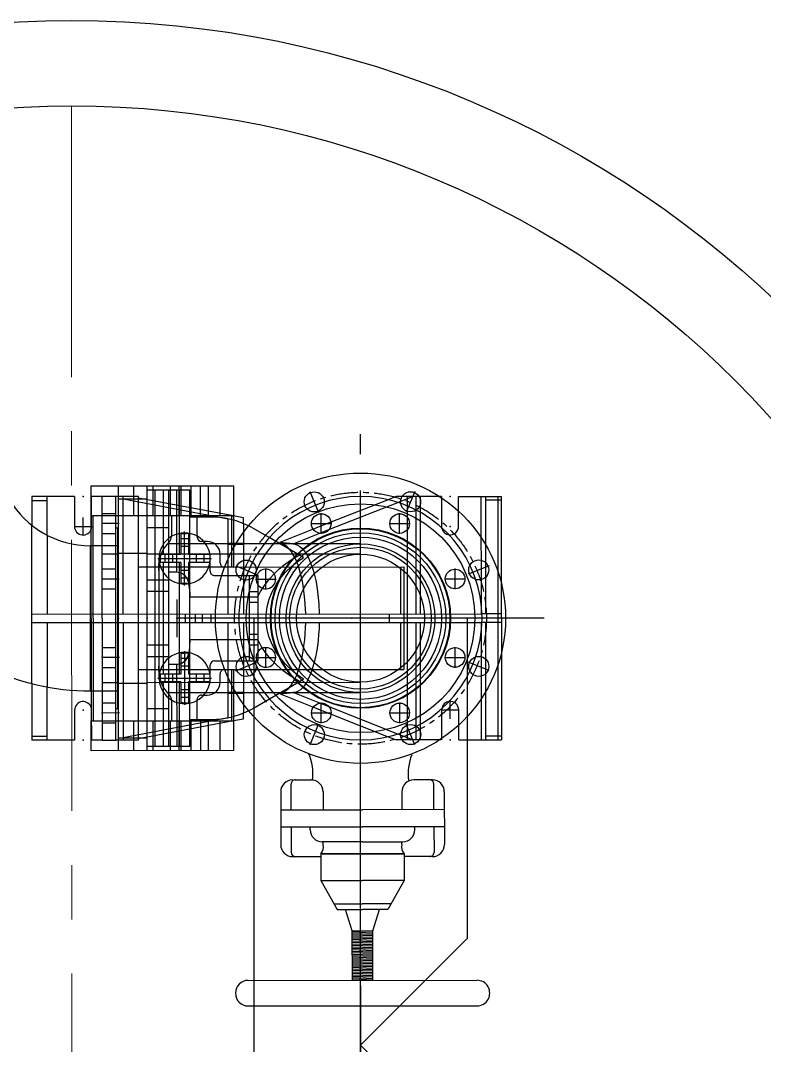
# Model space of a CAD drawing. Header units: millimetres. Extents: x 20530103 to 31271019, y 32092698 to 33532929.
# Drawn here: x 26145777 to 26146649, y 33008786 to 33009986 of the extents above; entities that cross this region are included whole.
import ezdxf

# ---------------------------------------------------------------- set-up
doc = ezdxf.new("R2010")
doc.units = ezdxf.units.MM
doc.linetypes.add('CENTER', pattern=[50.8, 31.75, -6.35, 6.35, -6.35])
doc.linetypes.add('осевая', pattern=[50.8, 31.75, -6.35, 6.35, -6.35])
for name, color, linetype in [('CL', 1, 'CENTER'), ('OUTLINE', 6, 'Continuous'), ('VIS', 7, 'Continuous')]:
    doc.layers.add(name, color=color, linetype=linetype)

msp = doc.modelspace()

# ---------------------------------------------------------------- linework, layer by layer
at = {"color": 1, "linetype": 'осевая', "lineweight": 15, "ltscale": 10}
msp.add_line((26145836.9208, 33009886.4722), (26145837.8174, 33007586.4723), dxfattribs=at)
for p, q in [((26145860.009, 33009441.4811), (26146027.009, 33009441.5462)), ((26145860.0227, 33009406.4811), (26145860.009, 33009441.4811)), ((26145892.1299, 33009131.4936), (26145892.009, 33009441.4936)), ((26145910.0227, 33009406.5006), (26145910.009, 33009441.5006)), ((26145925.6299, 33009131.5067), (26145925.509, 33009441.5067)), ((26145932.5227, 33009406.5094), (26145932.509, 33009441.5094)), ((26145953.0227, 33009406.5174), (26145953.009, 33009441.5174)), ((26145963.0227, 33009406.5213), (26145963.009, 33009441.5213)), ((26145965.5227, 33009406.5223), (26145965.509, 33009441.5223)), ((26145977.0227, 33009406.5267), (26145977.009, 33009441.5267)), ((26145988.2523, 33009406.5311), (26145988.2387, 33009441.5311)), ((26145997.5371, 33009406.5347), (26145997.5234, 33009441.5347)), ((26146011.0227, 33009406.54), (26146011.009, 33009441.54)), ((26146027.0227, 33009406.5462), (26146027.009, 33009441.5462)), ((26145840.5139, 33009428.9735), (26145790.5139, 33009428.954)), ((26145790.5139, 33009428.954), (26145790.527, 33009395.3394)), ((26145808.5315, 33009383.7081), (26145808.5139, 33009428.9611)), ((26145840.5139, 33009428.9735), (26145840.5275, 33009393.9735)), ((26145873.0139, 33009428.9862), (26145860.5139, 33009428.9813)), ((26145860.5275, 33009393.9813), (26145860.5139, 33009428.9813)), ((26145889.0139, 33009428.9924), (26145873.0139, 33009428.9862)), ((26145873.125, 33009143.9862), (26145873.0139, 33009428.9862)), ((26145915.5139, 33009429.0028), (26145889.0139, 33009428.9924)), ((26145889.125, 33009143.9925), (26145889.0139, 33009428.9924)), ((26145897.5675, 33009291.4958), (26145897.5139, 33009428.9958)), ((26145915.625, 33009144.0028), (26145915.5139, 33009429.0028)), ((26146026.8198, 33009406.4109), (26145915.5145, 33009427.3499)), ((26145975.511, 33009436.5262), (26145925.511, 33009436.5067)), ((26145935.1637, 33009136.5104), (26145935.0468, 33009436.5104)), ((26145944.7355, 33009361.0142), (26145944.706, 33009436.5142)), ((26145950.511, 33009436.5164), (26145950.6279, 33009136.5164)), ((26145960.5483, 33009340.7882), (26145960.511, 33009436.5203)), ((26145963.5227, 33009406.5215), (26145963.511, 33009436.5215)), ((26145975.5227, 33009406.5262), (26145975.511, 33009436.5262)), ((26146175.6277, 33009136.9791), (26146175.5111, 33009436.2291)), ((26146217.4109, 33009429.1205), (26146207.9521, 33009425.3759)), ((26146270.5139, 33009429.1412), (26146217.4109, 33009429.1205)), ((26146219.2102, 33009422.2571), (26146236.5661, 33009429.1279)), ((26146230.625, 33009144.1256), (26146230.5139, 33009429.1256)), ((26146240.7386, 33009413.3291), (26146240.7325, 33009429.1295)), ((26146245.814, 33009410.5878), (26146245.8068, 33009429.1315)), ((26146270.5139, 33009429.1412), (26146270.5275, 33009394.1412)), ((26146290.5139, 33009429.1489), (26146340.5139, 33009429.1684)), ((26146290.5275, 33009394.149), (26146290.5139, 33009429.1489)), ((26146317.1632, 33009302.6496), (26146317.1139, 33009429.1593)), ((26146322.5675, 33009291.6614), (26146322.5139, 33009429.1614)), ((26146337.025, 33009144.1671), (26146336.9139, 33009429.167)), ((26146340.5139, 33009429.1684), (26146340.6249, 33009144.1685)), ((26145790.5156, 33009424.5676), (26145808.5156, 33009424.5746)), ((26145892.0149, 33009426.3368), (26145925.5149, 33009426.3498)), ((26145897.5149, 33009426.3065), (26146020.524, 33009403.1657)), ((26146138.6663, 33009390.3717), (26146219.2102, 33009422.2571)), ((26146207.9521, 33009425.3759), (26146141.0155, 33009398.8773)), ((26146340.5156, 33009424.7819), (26146322.5156, 33009424.7749)), ((26145850.5316, 33009383.4774), (26145850.5234, 33009404.4774)), ((26145860.2256, 33009406.4812), (26145860.0227, 33009406.4811)), ((26145860.2256, 33009406.4812), (26145862.1713, 33009406.482)), ((26145860.3191, 33009166.4812), (26145860.2256, 33009406.4812)), ((26146024.874, 33009406.5454), (26145862.1713, 33009406.482)), ((26145862.1713, 33009406.482), (26145862.2649, 33009166.482)), ((26145889.0217, 33009408.858), (26145873.0217, 33009408.8518)), ((26145954.2227, 33009406.5179), (26145954.2318, 33009382.9508)), ((26145963.5307, 33009385.9154), (26145963.5227, 33009406.5215)), ((26145975.5307, 33009385.92), (26145975.5227, 33009406.5262)), ((26145984.2232, 33009405.0296), (26145975.5232, 33009405.0262)), ((26145984.232, 33009382.6812), (26145984.2227, 33009406.5296)), ((26146000.145, 33009405.0358), (26145984.2232, 33009405.0296)), ((26146020.5675, 33009291.5437), (26146020.524, 33009403.1657)), ((26146024.874, 33009406.5454), (26146026.8197, 33009406.5462)), ((26146024.8974, 33009346.5454), (26146024.874, 33009406.5454)), ((26146026.8197, 33009406.5462), (26146026.8431, 33009346.5462)), ((26146027.0227, 33009406.5462), (26146026.8197, 33009406.5462)), ((26146038.5236, 33009404.2091), (26146026.8198, 33009406.4109)), ((26146038.5262, 33009397.3931), (26146038.5236, 33009404.2091)), ((26146129.6089, 33009385.3768), (26146129.5995, 33009409.5268)), ((26146221.4529, 33009385.4126), (26146221.4435, 33009409.5626)), ((26146240.7861, 33009291.6296), (26146240.7386, 33009413.3291)), ((26146245.8604, 33009291.6315), (26146245.814, 33009410.5878)), ((26145790.5993, 33009209.9476), (26145790.527, 33009395.3394)), ((26145840.0275, 33009393.9733), (26145861.0275, 33009393.9815)), ((26145892.9762, 33009397.3595), (26145872.0762, 33009397.3514)), ((26145891.3212, 33009391.9933), (26145889.0283, 33009391.9924)), ((26145892.0286, 33009391.2865), (26145891.3212, 33009391.9933)), ((26145891.4035, 33009180.9934), (26145891.3212, 33009391.9933)), ((26145950.5281, 33009392.5164), (26145925.5281, 33009392.5067)), ((26146038.5262, 33009397.3931), (26146038.5675, 33009291.5507)), ((26146068.754, 33009380.9266), (26146050.1502, 33009391.6578)), ((26146117.5292, 33009397.4471), (26146141.6792, 33009397.4565)), ((26146141.0155, 33009398.8773), (26146120.3093, 33009390.6802)), ((26146209.3732, 33009397.4829), (26146233.5232, 33009397.4923)), ((26145808.5315, 33009383.7081), (26145808.5675, 33009291.4611)), ((26145873.0307, 33009385.8518), (26145889.0307, 33009385.858)), ((26145963.5404, 33009361.0215), (26145963.5307, 33009385.9154)), ((26145965.0309, 33009385.2586), (26145965.0404, 33009361.0221)), ((26145974.0332, 33009379.3726), (26145965.0332, 33009379.3691)), ((26145969.5544, 33009325.0238), (26145969.5299, 33009388.0238)), ((26145974.0307, 33009385.9029), (26145974.0404, 33009361.0256)), ((26145975.6082, 33009187.1323), (26145975.5307, 33009385.92)), ((26145975.6067, 33009190.8262), (26145975.5321, 33009382.2262)), ((26145984.2324, 33009381.5296), (26145984.232, 33009382.6812)), ((26146108.8066, 33009357.823), (26146068.754, 33009380.9266)), ((26146120.3093, 33009390.6802), (26146081.2304, 33009375.2098)), ((26146096.5456, 33009373.6971), (26146127.8438, 33009386.0873)), ((26146127.8438, 33009386.0873), (26146138.6663, 33009390.3717)), ((26145860.2392, 33009371.4812), (26145858.978, 33009371.4807)), ((26145858.978, 33009371.4807), (26145859.0443, 33009201.4807)), ((26145892.0363, 33009371.4936), (26145860.2392, 33009371.4812)), ((26146081.2311, 33009373.5674), (26145950.5355, 33009373.5164)), ((26145974.0367, 33009370.4219), (26145965.0367, 33009370.4184)), ((26145991.895, 33009376.5325), (26145989.2343, 33009376.5315)), ((26145996.0343, 33009376.5342), (26145991.895, 33009376.5325)), ((26146020.5351, 33009374.6256), (26146038.5351, 33009374.6326)), ((26146020.5356, 33009373.3999), (26146038.5357, 33009373.0096)), ((26146096.5456, 33009373.6971), (26146081.2304, 33009375.2098)), ((26146081.2311, 33009373.5674), (26146081.2304, 33009375.2098)), ((26146175.5355, 33009373.6041), (26146081.5118, 33009373.5675)), ((26146096.5456, 33009373.5733), (26146096.5456, 33009373.6971)), ((26145892.0402, 33009361.4936), (26145873.0402, 33009361.4862)), ((26145925.5398, 33009362.5067), (26145892.0398, 33009362.4936)), ((26146175.5402, 33009361.6041), (26145925.5402, 33009361.5067)), ((26145938.0421, 33009356.5115), (26146001.0421, 33009356.5361)), ((26145939.5967, 33009216.5121), (26145939.5421, 33009356.5121)), ((26145965.0404, 33009361.0221), (26145940.7255, 33009361.0126)), ((26145940.7255, 33009361.0126), (26145940.729, 33009352.0126)), ((26145946.6968, 33009352.0149), (26145946.6933, 33009361.0149)), ((26145955.6475, 33009352.0184), (26145955.644, 33009361.0184)), ((26145999.201, 33009361.0354), (26145974.0404, 33009361.0256)), ((26145983.4403, 33009352.0292), (26145983.4368, 33009361.0292)), ((26145992.391, 33009352.0327), (26145992.3875, 33009361.0327)), ((26145999.5283, 33009361.0355), (26145999.201, 33009361.0354)), ((26145999.5297, 33009357.3867), (26145999.5283, 33009361.0355)), ((26145999.5318, 33009352.0355), (26145999.5297, 33009357.3867)), ((26145999.548, 33009341.5355), (26145999.5421, 33009356.5355)), ((26146011.0441, 33009351.54), (26146011.0402, 33009361.54)), ((26145889.0471, 33009343.9145), (26145873.0471, 33009343.9082)), ((26146016.046, 33009346.542), (26145915.546, 33009346.5028)), ((26145965.0439, 33009352.0221), (26145940.729, 33009352.0126)), ((26145944.7901, 33009221.0142), (26145944.739, 33009352.0142)), ((26145963.595, 33009221.0215), (26145963.5439, 33009352.0215)), ((26145965.0439, 33009352.0221), (26145965.0533, 33009327.7855)), ((26145999.5318, 33009352.0355), (26145974.0439, 33009352.0256)), ((26145974.0439, 33009352.0256), (26145974.0536, 33009327.1483)), ((26146026.8431, 33009346.5462), (26146016.046, 33009346.542)), ((26146026.8431, 33009346.5462), (26146226.1784, 33009346.6239)), ((26146064.6907, 33009320.4079), (26146064.6813, 33009344.5579)), ((26146222.5387, 33009346.6224), (26146222.5601, 33009291.6224)), ((26146226.1784, 33009346.6239), (26146226.2252, 33009226.6239)), ((26146286.4218, 33009320.4944), (26146286.4123, 33009344.6444)), ((26145893.0015, 33009332.416), (26145872.1015, 33009332.4079)), ((26145925.5519, 33009331.5067), (26145950.5519, 33009331.5164)), ((26145939.2484, 33009340.512), (26145939.2905, 33009232.512)), ((26145950.5483, 33009340.7843), (26145960.5483, 33009340.7882)), ((26145974.0476, 33009342.6292), (26145965.0476, 33009342.6257)), ((26145974.0511, 33009333.6785), (26145965.0511, 33009333.675)), ((26146004.5499, 33009336.5375), (26146055.5499, 33009336.5574)), ((26146045.5889, 33009236.5535), (26146045.5499, 33009336.5535)), ((26146052.611, 33009332.4782), (26146076.761, 33009332.4876)), ((26146055.5889, 33009236.5574), (26146055.5499, 33009336.5574)), ((26146079.5529, 33009330.3298), (26146081.8337, 33009333.4555)), ((26146274.3421, 33009332.5646), (26146298.4921, 33009332.5741)), ((26145873.056, 33009320.9082), (26145889.056, 33009320.9145)), ((26145950.5572, 33009318.0164), (26145925.5572, 33009318.0067)), ((26145960.5609, 33009308.5203), (26145960.578, 33009264.5203)), ((26145975.5597, 33009311.5262), (26146055.4767, 33009311.5573)), ((26146045.0597, 33009311.5533), (26146056.0597, 33009311.5575)), ((26146055.5573, 33009317.5574), (26146045.5573, 33009317.5535)), ((26146045.562, 33009305.5535), (26146055.562, 33009305.5574)), ((26146317.1675, 33009291.6593), (26146317.1632, 33009302.6496)), ((26145790.5675, 33009291.4541), (26146317.9797, 33009291.6596)), ((26145970.5714, 33009281.5242), (26145970.5675, 33009291.5242)), ((26145982.3392, 33009281.5288), (26145982.3353, 33009291.5288)), ((26145990.4424, 33009281.532), (26145990.4385, 33009291.532)), ((26146000.5714, 33009281.5359), (26146000.5675, 33009291.5359)), ((26146209.2889, 33009291.6173), (26146209.2928, 33009281.6173)), ((26146340.5675, 33009291.6684), (26146317.9797, 33009291.6596)), ((26145790.5714, 33009281.4541), (26146317.9836, 33009281.6596)), ((26145808.5714, 33009281.4611), (26145808.6008, 33009206.0421)), ((26145897.5714, 33009281.4958), (26145897.625, 33009143.9958)), ((26146020.6149, 33009169.9217), (26146020.5714, 33009281.5437)), ((26146038.5714, 33009281.5507), (26146038.6126, 33009175.7084)), ((26146222.564, 33009281.6225), (26146222.5855, 33009226.6225)), ((26146240.8374, 33009159.93), (26146240.79, 33009281.6296)), ((26146245.9107, 33009162.6753), (26146245.8643, 33009281.6315)), ((26146317.1756, 33009270.669), (26146317.1714, 33009281.6593)), ((26146340.5714, 33009281.6684), (26146317.9836, 33009281.6596)), ((26146322.625, 33009144.1614), (26146322.5714, 33009281.6614)), ((26145975.5792, 33009261.5262), (26146055.4962, 33009261.5573)), ((26146045.0792, 33009261.5533), (26146056.0792, 33009261.5576)), ((26146055.5768, 33009267.5574), (26146045.5768, 33009267.5535)), ((26146317.225, 33009144.1593), (26146317.1756, 33009270.669)), ((26145889.0829, 33009252.0704), (26145873.0829, 33009252.0642)), ((26145950.5817, 33009255.0164), (26145925.5817, 33009255.0067)), ((26145969.609, 33009185.0238), (26145969.5844, 33009248.0238)), ((26146045.5815, 33009255.5535), (26146055.5815, 33009255.5574)), ((26146064.7265, 33009228.5639), (26146064.7171, 33009252.7139)), ((26146286.4576, 33009228.6503), (26146286.4481, 33009252.8003)), ((26145893.0373, 33009240.572), (26145872.1373, 33009240.5638)), ((26145950.587, 33009241.5164), (26145925.587, 33009241.5067)), ((26145965.0855, 33009245.2586), (26145965.095, 33009221.0221)), ((26145974.0878, 33009239.3727), (26145965.0878, 33009239.3691)), ((26145974.0853, 33009245.9029), (26145974.095, 33009221.0256)), ((26146004.5889, 33009236.5375), (26146055.5889, 33009236.5574)), ((26146052.6468, 33009240.6342), (26146076.7968, 33009240.6436)), ((26146274.3779, 33009240.7206), (26146298.5279, 33009240.73)), ((26145873.0918, 33009229.0642), (26145889.0918, 33009229.0704)), ((26145915.5928, 33009226.5028), (26146016.0928, 33009226.542)), ((26145960.5906, 33009232.2525), (26145950.5906, 33009232.2486)), ((26145960.6279, 33009136.5203), (26145960.5906, 33009232.2525)), ((26145974.0913, 33009230.422), (26145965.0913, 33009230.4184)), ((26145999.5967, 33009216.5355), (26145999.5909, 33009231.5355)), ((26146016.0928, 33009226.542), (26146026.8899, 33009226.5462)), ((26146024.9675, 33009166.5454), (26146024.9441, 33009226.5454)), ((26146026.8899, 33009226.5462), (26146226.2252, 33009226.6239)), ((26146026.8899, 33009226.5462), (26146026.9133, 33009166.5462)), ((26145873.0987, 33009211.4862), (26145892.0987, 33009211.4936)), ((26145925.5987, 33009211.5067), (26146175.5987, 33009211.6041)), ((26145938.0967, 33009216.5116), (26146001.0967, 33009216.5361)), ((26145965.095, 33009221.0221), (26145940.7801, 33009221.0126)), ((26145940.7801, 33009221.0126), (26145940.7836, 33009212.0126)), ((26145965.0985, 33009212.0221), (26145940.7836, 33009212.0126)), ((26145944.823, 33009136.5142), (26145944.7936, 33009212.0142)), ((26145946.7514, 33009212.0149), (26145946.7479, 33009221.0149)), ((26145955.7021, 33009212.0184), (26145955.6986, 33009221.0184)), ((26145963.6082, 33009187.1276), (26145963.5985, 33009212.0215)), ((26145965.0985, 33009212.0221), (26145965.1079, 33009187.7855)), ((26145999.5829, 33009221.0355), (26145974.095, 33009221.0256)), ((26145999.259, 33009212.0354), (26145974.0985, 33009212.0256)), ((26145974.0985, 33009212.0256), (26145974.1082, 33009187.1483)), ((26145983.4948, 33009212.0293), (26145983.4913, 33009221.0293)), ((26145992.4455, 33009212.0327), (26145992.442, 33009221.0327)), ((26145999.5864, 33009212.0355), (26145999.259, 33009212.0354)), ((26145999.585, 33009215.6843), (26145999.5829, 33009221.0355)), ((26145999.5864, 33009212.0355), (26145999.585, 33009215.6843)), ((26146011.0987, 33009211.54), (26146011.0948, 33009221.54)), ((26146068.8276, 33009192.1985), (26146108.8621, 33009215.3332)), ((26145790.5993, 33009209.9476), (26145790.625, 33009143.9541)), ((26145808.625, 33009143.9611), (26145808.6008, 33009206.0421)), ((26145859.0443, 33009201.4807), (26145860.3055, 33009201.4812)), ((26145860.3055, 33009201.4812), (26145892.1026, 33009201.4936)), ((26145892.0991, 33009210.4936), (26145925.5991, 33009210.5067)), ((26145950.6033, 33009199.5164), (26146081.2989, 33009199.5674)), ((26145974.1021, 33009202.6292), (26145965.1021, 33009202.6257)), ((26146038.6031, 33009200.0918), (26146020.6033, 33009199.6875)), ((26146081.2995, 33009197.925), (26146081.2989, 33009199.5674)), ((26146081.2995, 33009197.925), (26146096.6135, 33009199.4496)), ((26146081.5796, 33009199.5675), (26146096.6135, 33009199.5733)), ((26146096.6135, 33009199.4496), (26146096.6135, 33009199.5733)), ((26146127.9214, 33009187.0838), (26146096.6135, 33009199.4496)), ((26146096.6583, 33009199.5734), (26146175.6033, 33009199.6041)), ((26145889.1082, 33009187.1269), (26145873.1082, 33009187.1207)), ((26145954.307, 33009190.0849), (26145954.3162, 33009166.5179)), ((26145963.6162, 33009166.5215), (26145963.6082, 33009187.1276)), ((26145974.1056, 33009193.6785), (26145965.1056, 33009193.675)), ((26145975.6162, 33009166.5262), (26145975.6082, 33009187.1323)), ((26145984.3069, 33009190.3779), (26145984.3065, 33009191.5296)), ((26145984.3162, 33009166.5296), (26145984.3069, 33009190.3779)), ((26145989.3045, 33009196.5315), (26145991.9652, 33009196.5326)), ((26145991.9652, 33009196.5326), (26145996.1045, 33009196.5342)), ((26146038.6038, 33009198.4689), (26146020.6038, 33009198.4619)), ((26146050.2322, 33009181.4527), (26146068.8276, 33009192.1985)), ((26146081.2995, 33009197.925), (26146120.3904, 33009182.485)), ((26146138.7472, 33009182.8079), (26146127.9214, 33009187.0838)), ((26146129.6953, 33009163.6457), (26146129.6859, 33009187.7957)), ((26146221.5393, 33009163.6815), (26146221.5299, 33009187.8315)), ((26146280.6154, 33009168.6451), (26146280.6072, 33009189.6451)), ((26145840.6113, 33009178.9736), (26145840.625, 33009143.9736)), ((26145860.625, 33009143.9814), (26145860.6113, 33009178.9814)), ((26145893.0627, 33009175.6285), (26145872.1627, 33009175.6203)), ((26145889.1106, 33009180.9925), (26145891.4035, 33009180.9934)), ((26145891.4035, 33009180.9934), (26145892.1103, 33009181.7007)), ((26145950.6108, 33009180.5164), (26145925.6108, 33009180.5067)), ((26146038.6153, 33009168.8923), (26146038.6126, 33009175.7084)), ((26146117.6156, 33009175.716), (26146141.7656, 33009175.7254)), ((26146120.3904, 33009182.485), (26146141.103, 33009174.3041)), ((26146219.316, 33009150.9852), (26146138.7472, 33009182.8079)), ((26146209.4596, 33009175.7518), (26146233.6096, 33009175.7612)), ((26146270.1113, 33009179.141), (26146291.1113, 33009179.1492)), ((26146270.6113, 33009179.1412), (26146270.625, 33009144.1412)), ((26146290.625, 33009144.149), (26146290.6113, 33009179.149)), ((26145860.1162, 33009166.4812), (26145860.3191, 33009166.4812)), ((26145860.1299, 33009131.4812), (26145860.1162, 33009166.4812)), ((26145860.3191, 33009166.4812), (26145862.2649, 33009166.482)), ((26145862.2649, 33009166.482), (26146024.9675, 33009166.5454)), ((26145873.1171, 33009164.1207), (26145889.1171, 33009164.1269)), ((26146020.6149, 33009169.9217), (26145897.6239, 33009146.685)), ((26145910.1299, 33009131.5007), (26145910.1162, 33009166.5006)), ((26145915.6243, 33009145.6557), (26146026.9132, 33009166.6815)), ((26145932.6299, 33009131.5094), (26145932.6162, 33009166.5094)), ((26145953.1299, 33009131.5174), (26145953.1162, 33009166.5174)), ((26145963.1299, 33009131.5213), (26145963.1162, 33009166.5213)), ((26145963.6279, 33009136.5215), (26145963.6162, 33009166.5215)), ((26145965.6299, 33009131.5223), (26145965.6162, 33009166.5223)), ((26145975.6156, 33009168.0262), (26145984.3156, 33009168.0296)), ((26145975.6279, 33009136.5262), (26145975.6162, 33009166.5262)), ((26145977.1298, 33009131.5268), (26145977.1162, 33009166.5268)), ((26145984.3156, 33009168.0296), (26146000.2374, 33009168.0358)), ((26145988.3595, 33009131.5311), (26145988.3459, 33009166.5311)), ((26145997.6443, 33009131.5348), (26145997.6306, 33009166.5348)), ((26146011.1298, 33009131.54), (26146011.1162, 33009166.54)), ((26146024.9675, 33009166.5454), (26146026.9133, 33009166.5462)), ((26146026.9132, 33009166.6815), (26146038.6153, 33009168.8923)), ((26146026.9133, 33009166.5462), (26146027.1162, 33009166.5463)), ((26146027.1298, 33009131.5463), (26146027.1162, 33009166.5463)), ((26146141.103, 33009174.3041), (26146208.0603, 33009147.8576)), ((26146236.6772, 33009144.1279), (26146219.316, 33009150.9852)), ((26146240.8436, 33009144.1296), (26146240.8374, 33009159.93)), ((26146245.9179, 33009144.1315), (26146245.9107, 33009162.6753)), ((26145790.6233, 33009148.3406), (26145808.6233, 33009148.3476)), ((26145840.625, 33009143.9736), (26145790.625, 33009143.9541)), ((26145873.125, 33009143.9862), (26145860.625, 33009143.9814)), ((26145873.125, 33009143.9862), (26145889.125, 33009143.9925)), ((26145915.625, 33009144.0028), (26145889.125, 33009143.9925)), ((26145892.1239, 33009146.6505), (26145925.6239, 33009146.6635)), ((26146208.0603, 33009147.8576), (26146217.522, 33009144.1205)), ((26146270.625, 33009144.1412), (26146217.522, 33009144.1205)), ((26146290.625, 33009144.149), (26146340.6249, 33009144.1685)), ((26146340.6232, 33009148.5549), (26146322.6232, 33009148.5479)), ((26146027.1298, 33009131.5463), (26145860.1299, 33009131.4812)), ((26145975.6279, 33009136.5262), (26145925.6279, 33009136.5067))]:
    msp.add_line(p, q)
at = {"lineweight": 30}
for p, q in [((26146050.5694, 33009286.5554), (26146050.9592, 33008286.5555)), ((26146300.5694, 33009286.6529), (26146300.7156, 33008911.6529)), ((26146300.7156, 33008911.6529), (26146175.7643, 33008786.6042)), ((26146175.7643, 33008786.6042), (26146300.813, 33008661.6529))]:
    msp.add_line(p, q, dxfattribs=at)
at = {"lineweight": 20}
msp.add_line((26146175.5694, 33009286.6041), (26146175.9592, 33008286.6042), dxfattribs=at)
at = {"color": 7}
for p, q in [((26146094.2406, 33009062.3816), (26146094.2289, 33009092.3398)), ((26146099.227, 33009097.3417), (26146117.772, 33009097.3489)), ((26146256.6758, 33009097.4031), (26146238.1307, 33009097.3959)), ((26146259.7909, 33009097.4043), (26146257.1178, 33009097.4033)), ((26146261.6894, 33009062.4469), (26146261.6778, 33009092.405)), ((26146082.1174, 33009083.335), (26146082.1415, 33009021.4006)), ((26146131.7775, 33009083.3544), (26146131.7857, 33009062.3962)), ((26146224.1362, 33009083.3904), (26146224.1444, 33009062.4322)), ((26146273.7963, 33009083.4098), (26146273.8205, 33009021.4754)), ((26146082.1255, 33009062.3769), (26146177.965, 33009062.4142)), ((26146273.8045, 33009062.4516), (26146177.965, 33009062.4142)), ((26146082.1333, 33009042.3588), (26146177.9728, 33009042.3962)), ((26146094.2484, 33009042.3635), (26146094.2601, 33009012.4054)), ((26146116.7372, 33009038.8673), (26146116.7358, 33009042.3723)), ((26146273.8123, 33009042.4335), (26146177.9728, 33009042.3962)), ((26146239.2112, 33009038.915), (26146239.2098, 33009042.42)), ((26146261.6972, 33009042.4288), (26146261.7089, 33009012.4706)), ((26146138.4212, 33009024.8757), (26146130.7426, 33009024.8727)), ((26146131.8016, 33009021.42), (26146131.8003, 33009024.8731)), ((26146177.9796, 33009024.8911), (26146138.4212, 33009024.8757)), ((26146177.9796, 33009024.8911), (26146217.5381, 33009024.9066)), ((26146217.5381, 33009024.9066), (26146225.2167, 33009024.9095)), ((26146224.1603, 33009021.456), (26146224.159, 33009024.9091)), ((26146096.147, 33009007.4061), (26146129.044, 33009007.4189)), ((26146129.0427, 33009010.8111), (26146177.9851, 33009010.8302)), ((26146177.9851, 33009010.8302), (26146129.0427, 33009010.8111)), ((26146129.0427, 33009010.8111), (26146129.0549, 33008979.4692)), ((26146226.9276, 33009010.8493), (26146177.9851, 33009010.8302)), ((26146177.9851, 33009010.8302), (26146226.9276, 33009010.8493)), ((26146226.9276, 33009010.8493), (26146226.9398, 33008979.5074)), ((26146259.8259, 33009007.4699), (26146226.9289, 33009007.4571)), ((26146129.0549, 33008979.4692), (26146177.9973, 33008979.4883)), ((26146129.0549, 33008979.4692), (26146148.2992, 33008945.5556)), ((26146226.9398, 33008979.5074), (26146177.9973, 33008979.4883)), ((26146226.9398, 33008979.5074), (26146207.7219, 33008945.5788)), ((26146144.4826, 33008952.2815), (26146178.0079, 33008952.2946)), ((26146211.5332, 33008952.3076), (26146178.0079, 33008952.2946)), ((26146148.2992, 33008945.5556), (26146178.0106, 33008945.5672)), ((26146166.0203, 33008920.5827), (26146158.0709, 33008945.5595)), ((26146207.7219, 33008945.5788), (26146178.0106, 33008945.5672)), ((26146190.0203, 33008920.6097), (26146197.9502, 33008945.575)), ((26146166.0203, 33008920.6004), (26146190.0203, 33008920.6097)), ((26146166.0429, 33008862.6004), (26146166.0203, 33008920.6004)), ((26146190.0206, 33008919.7303), (26146166.0203, 33008920.5827)), ((26146190.0213, 33008918.0068), (26146166.021, 33008918.8592)), ((26146190.022, 33008916.2832), (26146166.0216, 33008917.1357)), ((26146190.0226, 33008914.5597), (26146166.0223, 33008915.4121)), ((26146190.0233, 33008912.8362), (26146166.023, 33008913.6886)), ((26146190.024, 33008911.1127), (26146166.0237, 33008911.9651)), ((26146190.0429, 33008862.6097), (26146190.0203, 33008920.6097)), ((26146190.0247, 33008909.3891), (26146166.0243, 33008910.2415)), ((26146190.0872, 33008907.6656), (26146166.0869, 33008908.518)), ((26146190.0879, 33008905.9421), (26146166.0876, 33008906.7945)), ((26146190.0886, 33008904.2186), (26146166.0882, 33008905.071)), ((26146190.0892, 33008902.495), (26146166.0889, 33008903.3475)), ((26146190.0899, 33008900.7715), (26146166.0896, 33008901.6239)), ((26146190.0906, 33008899.048), (26146166.0902, 33008899.9004)), ((26146190.0603, 33008897.3244), (26146166.06, 33008898.1769)), ((26146190.061, 33008895.6009), (26146166.0606, 33008896.4533)), ((26146190.0617, 33008893.8774), (26146166.0613, 33008894.7298)), ((26146190.0623, 33008892.1539), (26146166.062, 33008893.0063)), ((26146190.063, 33008890.4303), (26146166.0627, 33008891.2827)), ((26146190.0637, 33008888.7068), (26146166.0633, 33008889.5592)), ((26146190.0643, 33008886.9833), (26146166.064, 33008887.8357)), ((26146190.0368, 33008878.3656), (26146166.0364, 33008879.218)), ((26146190.0374, 33008876.6421), (26146166.0371, 33008877.4945)), ((26146190.0381, 33008874.9186), (26146166.0378, 33008875.771)), ((26146190.065, 33008885.2597), (26146166.0647, 33008886.1122)), ((26146190.0657, 33008883.5362), (26146166.0654, 33008884.3886)), ((26146190.0664, 33008881.8127), (26146166.066, 33008882.6651)), ((26146190.067, 33008880.0892), (26146166.0667, 33008880.9416)), ((26146190.0388, 33008873.195), (26146166.0384, 33008874.0474)), ((26146190.0394, 33008871.4715), (26146166.0391, 33008872.3239)), ((26146190.0401, 33008869.705), (26146166.0398, 33008870.5574)), ((26146190.0408, 33008867.9815), (26146166.0405, 33008868.8339)), ((26146190.0415, 33008866.258), (26146166.0411, 33008867.1104)), ((26146190.0421, 33008864.5344), (26146166.0418, 33008865.3869)), ((26146190.0428, 33008862.9854), (26146166.0424, 33008863.8379)), ((26146044.0429, 33008862.5528), (26146312.0429, 33008862.6573)), ((26146044.0546, 33008832.5528), (26146312.0546, 33008832.6573))]:
    msp.add_line(p, q, dxfattribs=at)
for points in [[(26145974.0307, 33009385.9029), (26145973.4844, 33009385.8088), (26145972.8624, 33009385.7201), (26145972.1694, 33009385.6374), (26145971.4106, 33009385.5613), (26145970.5919, 33009385.4924), (26145969.7194, 33009385.4312), (26145968.7998, 33009385.3783), (26145967.8401, 33009385.334), (26145966.8476, 33009385.2986), (26145965.8299, 33009385.2724), (26145965.0309, 33009385.2586)], [(26146111.4206, 33009291.5791), (26146111.226, 33009297.5948), (26146110.5261, 33009308.1365), (26146109.3619, 33009318.5028), (26146108.3233, 33009325.2446), (26146107.1356, 33009331.4934), (26146105.7557, 33009337.5169), (26146104.1975, 33009343.2222), (26146102.4557, 33009348.5996), (26146100.6196, 33009353.3951), (26146098.6414, 33009357.7622), (26146096.5013, 33009361.7156), (26146094.2394, 33009365.1536), (26146091.9411, 33009367.9655), (26146089.5558, 33009370.2322), (26146087.0633, 33009371.9494), (26146084.5128, 33009373.0596), (26146081.2311, 33009373.5674)], [(26146096.5456, 33009373.5733), (26146099.1646, 33009373.2654), (26146101.7838, 33009372.3289), (26146104.4221, 33009370.7234), (26146107.023, 33009368.4476), (26146109.4618, 33009365.632), (26146111.8273, 33009362.1969), (26146114.1339, 33009358.081), (26146116.3235, 33009353.344), (26146118.2291, 33009348.4164), (26146119.9973, 33009342.9944), (26146121.6349, 33009337.0095), (26146123.0963, 33009330.5737), (26146124.2797, 33009324.2327), (26146125.2835, 33009317.5761), (26146126.1064, 33009310.5378), (26146126.7209, 33009303.2616), (26146127.2392, 33009291.5853)], [(26146055.4767, 33009311.5573), (26146058.6062, 33009317.8871), (26146062.2757, 33009323.922), (26146067.6365, 33009331.1896), (26146073.6354, 33009337.9433), (26146080.387, 33009344.359), (26146087.6371, 33009350.2068), (26146095.6805, 33009355.6936), (26146104.1397, 33009360.515)], [(26146081.8337, 33009333.4555), (26146081.8875, 33009333.5232), (26146087.9039, 33009340.6483), (26146094.5529, 33009347.1586), (26146101.4514, 33009352.7958), (26146108.8066, 33009357.823)], [(26145960.5483, 33009340.7882), (26145964.1088, 33009340.2481), (26145967.2049, 33009338.7795), (26145969.0357, 33009337.3185), (26145970.5598, 33009335.6131), (26145972.4013, 33009332.5927), (26145973.6936, 33009329.2851), (26145975.0453, 33009322.7609), (26145975.5179, 33009315.8629), (26145975.5593, 33009312.603)], [(26145965.0533, 33009327.7855), (26145966.0853, 33009327.7674), (26145967.098, 33009327.7399), (26145968.0837, 33009327.7033), (26145969.035, 33009327.6577), (26145969.9445, 33009327.6035), (26145970.8054, 33009327.5413), (26145971.6111, 33009327.4713), (26145972.3555, 33009327.3943), (26145973.0329, 33009327.3106), (26145973.6382, 33009327.2211), (26145974.0536, 33009327.1483)], [(26146079.4213, 33009243.0415), (26146075.6367, 33009248.9861), (26146071.2169, 33009257.6952), (26146068.3695, 33009265.3403), (26146066.3563, 33009273.2695), (26146065.2563, 33009281.3474), (26146065.1789, 33009290.6112), (26146066.3285, 33009299.8046), (26146068.7009, 33009308.8636), (26146072.1812, 33009317.5998), (26146076.6242, 33009325.8555), (26146079.5529, 33009330.3298)], [(26146081.2989, 33009199.5674), (26146083.8336, 33009199.8716), (26146086.368, 33009200.7905), (26146088.9206, 33009202.3604), (26146091.436, 33009204.5784), (26146093.7934, 33009207.3133), (26146096.0798, 33009210.64), (26146098.3092, 33009214.6129), (26146100.4276, 33009219.1732), (26146102.3072, 33009223.9969), (26146104.0537, 33009229.3027), (26146105.674, 33009235.154), (26146107.125, 33009241.4431), (26146108.3248, 33009247.7447), (26146109.3472, 33009254.3643), (26146110.1916, 33009261.366), (26146110.8309, 33009268.6094), (26146111.2112, 33009275.0422), (26146111.4245, 33009281.5791)], [(26146127.2431, 33009281.5853), (26146127.001, 33009274.4949), (26146126.5626, 33009267.56), (26146125.9195, 33009260.6597), (26146125.0746, 33009253.8945), (26146124.0219, 33009247.2688), (26146122.8216, 33009241.1194), (26146121.4326, 33009235.1997), (26146119.8694, 33009229.5994), (26146118.1274, 33009224.3272), (26146116.28, 33009219.5918), (26146114.2933, 33009215.2845), (26146112.1485, 33009211.3901), (26146109.8854, 33009208.0041), (26146107.5563, 33009205.1966), (26146105.141, 33009202.9351), (26146102.6204, 33009201.2209), (26146100.0431, 33009200.1058), (26146096.6135, 33009199.5733)], [(26145975.5796, 33009260.4494), (26145975.4304, 33009254.1841), (26145974.768, 33009248.1227), (26145973.278, 33009242.4421), (26145971.1459, 33009238.2), (26145969.643, 33009236.3031), (26145967.8019, 33009234.655), (26145964.653, 33009232.9641), (26145961.4831, 33009232.2861), (26145960.5906, 33009232.2525)], [(26146104.1974, 33009212.6376), (26146092.9946, 33009219.212), (26146084.946, 33009225.0294), (26146077.4174, 33009231.5043), (26146070.2713, 33009238.866), (26146063.8906, 33009246.8961), (26146059.339, 33009253.9745), (26146055.4962, 33009261.5573)], [(26145974.0853, 33009245.9029), (26145973.539, 33009245.8088), (26145972.917, 33009245.7201), (26145972.224, 33009245.6374), (26145971.4652, 33009245.5613), (26145970.6465, 33009245.4924), (26145969.774, 33009245.4312), (26145968.8544, 33009245.3783), (26145967.8947, 33009245.334), (26145966.9022, 33009245.2986), (26145965.8845, 33009245.2724), (26145965.0855, 33009245.2586)], [(26146108.8621, 33009215.3332), (26146101.1258, 33009220.6394), (26146093.8842, 33009226.6325), (26146087.2412, 33009233.2533), (26146081.0307, 33009240.8029), (26146079.4213, 33009243.0415)], [(26145965.1079, 33009187.7855), (26145966.1399, 33009187.7674), (26145967.1526, 33009187.7399), (26145968.1383, 33009187.7033), (26145969.0896, 33009187.6577), (26145969.9991, 33009187.6036), (26145970.86, 33009187.5413), (26145971.6657, 33009187.4713), (26145972.4101, 33009187.3943), (26145973.0875, 33009187.3106), (26145973.6928, 33009187.2211), (26145974.1082, 33009187.1483)]]:
    msp.add_lwpolyline(points)
at = {"ltscale": 10}
msp.add_circle((26145837.3496, 33008786.4723), 1200, dxfattribs=at)
at = {"lineweight": 30}
msp.add_circle((26145837.3496, 33008786.4723), 1100, dxfattribs=at)
for centre, radius in [((26146129.6042, 33009397.4518), 11.5), ((26146221.4482, 33009397.4876), 11.5), ((26146175.5694, 33009286.6041), 105.5), ((26146175.5694, 33009286.6041), 104.7929), ((26146175.5694, 33009286.6041), 95), ((26146175.5694, 33009286.6041), 87), ((26146175.5694, 33009286.6041), 83), ((26146175.5694, 33009286.6041), 75), ((26146286.4171, 33009332.5694), 11.5), ((26146286.4529, 33009240.7253), 11.5), ((26146129.6906, 33009175.7207), 11.5), ((26146221.5346, 33009175.7565), 11.5)]:
    msp.add_circle(centre, radius)
for centre, radius, start, end in [((26146175.5694, 33009286.6041), 142.5, 200.5633114, 159.4813562), ((26145858.9351, 33009481.4807), 110, 210.2726229, 270.0223337), ((26146000.184, 33009305.0358), 100, 74.5511856, 90.0223337), ((26145850.5275, 33009393.9774), 10, 180.0223338, 346.0212556), ((26145850.5275, 33009393.9774), 10, 346.0212556, 0.0223338), ((26146000.184, 33009305.0358), 100, 60.0223341, 74.5511856), ((26146280.5275, 33009394.1451), 10, 180.0223338, 187.9044217), ((26146280.5275, 33009394.1451), 10, 187.9044217, 263.4883199), ((26146280.5275, 33009394.1451), 10, 263.4883199, 0.0223338), ((26145969.5421, 33009356.5238), 30, 0.0223338, 180.0223338), ((26145944.2318, 33009382.947), 10, 314.8122707, 356.3533681), ((26145944.2318, 33009382.947), 10, 356.3533681, 0.0223338), ((26145989.2324, 33009381.5315), 5, 180.0223338, 270.0223337), ((26145980.8807, 33009346.0571), 42, 134.8122735, 169.8091217), ((26145996.0402, 33009361.5342), 15, 0.0223344, 90.0223337), ((26145969.5421, 33009356.5238), 30, 180.0223338, 0.0223338), ((26145980.8807, 33009346.0571), 42, 169.8091217, 187.5866992), ((26146016.0441, 33009351.542), 5, 180.0223338, 270.0223337), ((26146064.686, 33009332.4829), 11.5, 217.4330951, 159.2529326), ((26146004.548, 33009341.5375), 5, 180.0223329, 270.0223337), ((26146175.5694, 33009286.6041), 142.5, 159.4813562, 200.5633114), ((26146064.686, 33009332.4829), 11.5, 159.2529326, 217.4330951), ((26146064.7218, 33009240.6389), 11.5, 142.6115725, 200.7917349), ((26146064.7218, 33009240.6389), 11.5, 200.7917349, 142.6115725), ((26145969.5967, 33009216.5238), 30, 0.0223338, 180.0223338), ((26146004.5909, 33009231.5375), 5, 90.0223337, 180.0223329), ((26145858.9351, 33009481.4807), 280, 244.1044064, 270.0223337), ((26145980.9271, 33009226.9994), 42, 172.4579688, 190.2355458), ((26146016.0948, 33009221.542), 5, 90.0223337, 180.0223338), ((26145980.9271, 33009226.9994), 42, 190.2355458, 225.2323946), ((26145969.5967, 33009216.5238), 30, 180.0223338, 0.0223338), ((26145996.0987, 33009211.5342), 15, 270.0223337, 0.0223344), ((26145850.6113, 33009178.9775), 10, 14.0234122, 180.0223338), ((26145944.307, 33009190.081), 10, 3.6912995, 45.2323946), ((26145944.307, 33009190.081), 10, 0.0223338, 3.6912995), ((26145989.3065, 33009191.5315), 5, 90.0223337, 180.0223338), ((26146280.6113, 33009179.1451), 10, 96.5563478, 172.1402459), ((26146280.6113, 33009179.1451), 10, 0.0223338, 96.5563478), ((26145850.6113, 33009178.9775), 10, 0.0223338, 14.0234122), ((26146000.1984, 33009268.0358), 100, 285.4934822, 300.0223338), ((26146280.6113, 33009179.1451), 10, 172.1402459, 180.0223338), ((26146000.1984, 33009268.0358), 100, 270.0223337, 285.4934822)]:
    msp.add_arc(centre, radius, start, end)
at = {"color": 7}
for centre, radius, start, end in [((26146054.5449, 33009103.6287), 65.3197, 353.9591838, 22.5888937), ((26146296.7366, 33009103.7231), 65.3197, 159.4032934, 186.085484), ((26146096.1174, 33009083.3405), 14, 90.0223337, 180.0223338), ((26146099.2289, 33009092.3417), 5, 90.0223337, 180.0223338), ((26146117.7775, 33009083.3489), 14, 0.0223338, 90.0223337), ((26146238.1362, 33009083.3959), 14, 90.0223337, 180.0223338), ((26146256.6778, 33009092.4031), 5, 0.0223338, 90.0223337), ((26146259.7963, 33009083.4043), 14, 0.0223338, 90.0223337), ((26146130.7372, 33009038.8727), 14, 180.0223338, 270.0223337), ((26146225.2112, 33009038.9095), 14, 270.0223337, 0.0223338), ((26146096.1415, 33009021.4061), 14, 180.0223338, 270.0223337), ((26146121.1146, 33009018.5361), 11.0693, 315.7434403, 15.1015805), ((26146234.8496, 33009018.5804), 11.0693, 164.9430871, 224.3012273), ((26146259.8205, 33009021.4699), 14, 270.0223337, 0.0223338), ((26146099.2601, 33009012.4073), 5, 180.0223338, 270.0223337), ((26146256.7089, 33009012.4687), 5, 270.0223337, 0.0223338), ((26146044.0488, 33008847.5528), 15, 90.0223337, 270.0223337), ((26146312.0487, 33008847.6573), 15, 270.0223337, 90.0223337)]:
    msp.add_arc(centre, radius, start, end, dxfattribs=at)
for p in [(26145850.5139, 33009428.9774, -214), (26145892.0139, 33009428.9936, 166), (26146280.5139, 33009429.1451, -214), (26145850.5275, 33009393.9774, -214), (26146280.5275, 33009394.1451, -214), (26145892.0694, 33009286.4936, 166), (26145892.0694, 33009286.4936, 166), (26145892.0694, 33009286.4936, 166), (26145925.5694, 33009286.5067, 166), (26145925.5694, 33009286.5067, 166), (26145960.5694, 33009286.5203, 63), (26145969.5694, 33009286.5238, 297), (26145969.5694, 33009286.5238, 3297), (26145977.5694, 33009286.527, 166), (26146027.0694, 33009286.5462, 374), (26146033.0694, 33009286.5486, 416), (26146165.5694, 33009286.6002, 3297), (26146175.5694, 33009286.6041, 416), (26146175.5694, 33009286.6041, 416), (26146175.5694, 33009286.6041, 3297), (26146318.0694, 33009286.6597, 416), (26146340.5694, 33009286.6684, -214), (26145850.6113, 33009178.9775, -214), (26146280.6113, 33009179.1451, -214), (26145850.625, 33009143.9775, -214), (26145892.125, 33009143.9936, 166), (26146280.625, 33009144.1451, -214)]:
    msp.add_point(p)
at = {"layer": 'CL', "color": 7, "ltscale": 20}
for p, q in [((26146175.7916, 33008716.5961), (26146175.4855, 33009501.9968)), ((26146390.9621, 33009286.6881), (26145960.1767, 33009286.5202)), ((26146175.737, 33008856.6123), (26146176.0432, 33008071.2115))]:
    msp.add_line(p, q, dxfattribs=at)
at = {"layer": 'CL', "color": 7}
for p, q in [((26146116.3722, 33009434.9287), (26146126.4784, 33009410.5572)), ((26146239.2674, 33009434.9766), (26146229.1802, 33009410.5972)), ((26146029.5061, 33009347.9948), (26146053.8855, 33009337.9076)), ((26146326.2013, 33009348.1105), (26146301.8297, 33009338.0043)), ((26146029.554, 33009225.0996), (26146053.9255, 33009235.2058)), ((26146326.2492, 33009225.2153), (26146301.8698, 33009235.3024)), ((26146116.4879, 33009138.2335), (26146126.575, 33009162.6129)), ((26146239.383, 33009138.2814), (26146229.2769, 33009162.6529))]:
    msp.add_line(p, q, dxfattribs=at)
at = {"layer": 'CL', "color": 252}
msp.add_circle((26146175.5694, 33009286.6041), 147.5, dxfattribs=at)
at = {"layer": 'OUTLINE', "color": 7}
for centre, radius in [((26146175.5694, 33009286.6041), 170), ((26146121.3787, 33009422.8553), 11.75), ((26146234.2703, 33009422.8993), 11.75), ((26146041.5834, 33009342.9977), 11.75), ((26146314.1278, 33009343.104), 11.75), ((26146041.6274, 33009230.1061), 11.75), ((26146314.1718, 33009230.2123), 11.75), ((26146121.4849, 33009150.3108), 11.75), ((26146234.3765, 33009150.3548), 11.75)]:
    msp.add_circle(centre, radius, dxfattribs=at)
at = {"layer": 'VIS', "color": 7}
for radius in [134, 100]:
    msp.add_circle((26146175.5694, 33009286.6041), radius, dxfattribs=at)

doc.saveas('drawing.dxf')
